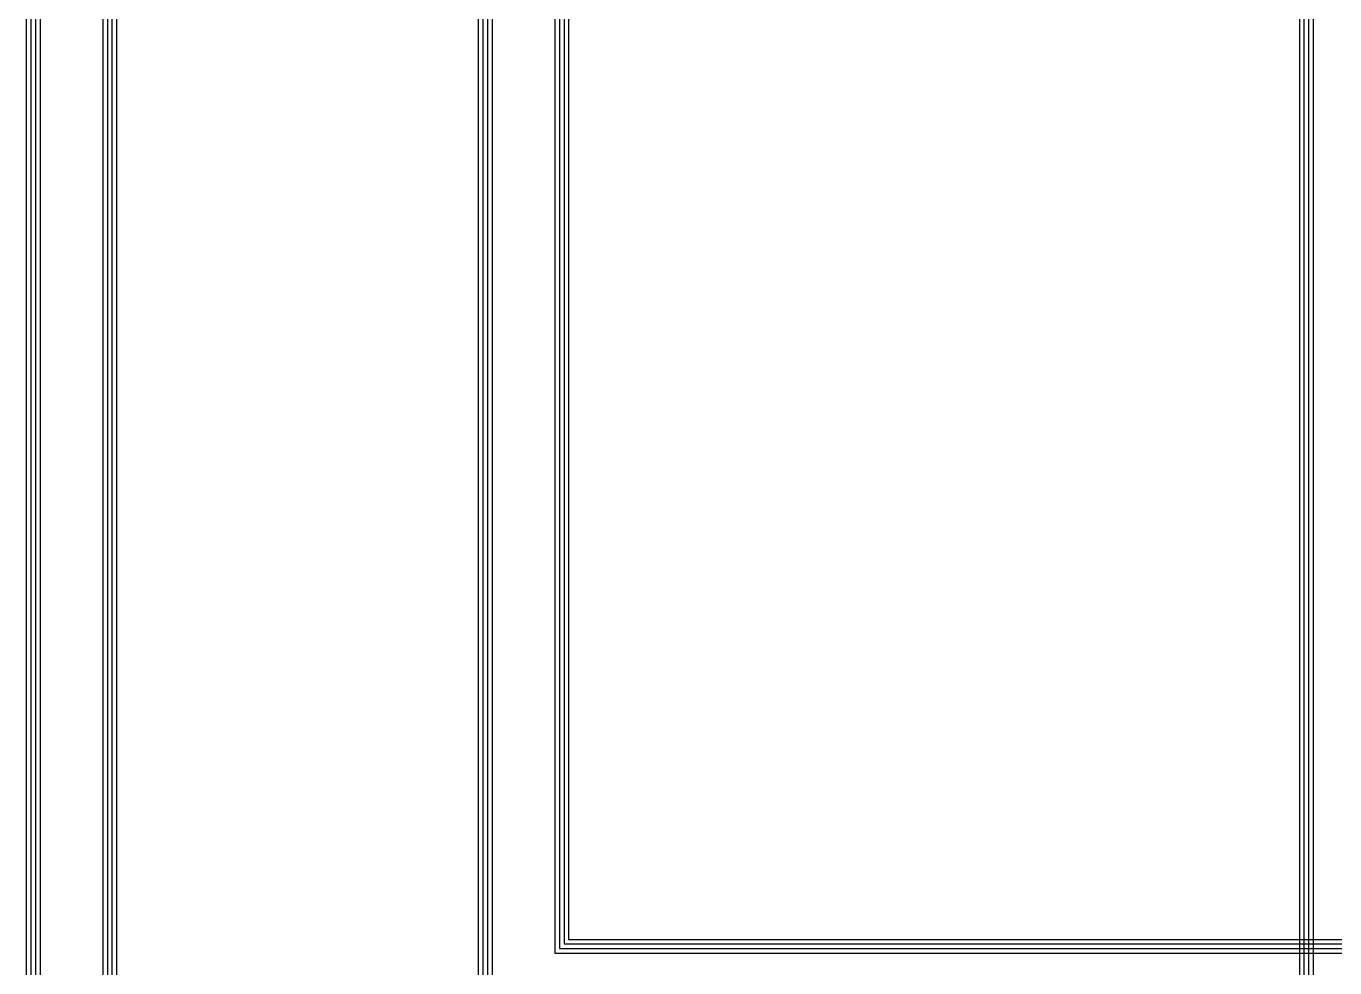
# Model space of a CAD drawing. Header units: inches. Extents: x -137 to 2243, y 16 to 894.
# Drawn here: x 218.8 to 502.7, y 341 to 545.2 of the extents above; entities that cross this region are included whole.
import ezdxf

# ---------------------------------------------------------------- set-up
doc = ezdxf.new("R2010")
doc.units = ezdxf.units.IN
doc.header["$MEASUREMENT"] = 0

msp = doc.modelspace()

# ---------------------------------------------------------------- linework, layer by layer
for p, q in [((218.78, 617.59), (218.78, 266.54)), ((219.78, 617.59), (219.78, 267.54)), ((220.78, 617.59), (220.78, 268.54)), ((221.78, 617.59), (221.78, 269.54)), ((316.86, 617.59), (316.86, 313.18)), ((317.86, 617.59), (317.86, 314.18)), ((318.86, 617.59), (318.86, 315.18)), ((319.86, 617.59), (319.86, 316.18)), ((495.04, 554.49), (495.04, 266.54)), ((496.04, 553.49), (496.04, 266.54)), ((497.04, 552.49), (497.04, 266.54)), ((498.04, 551.49), (498.04, 266.54))]:
    msp.add_line(p, q)
at = {"color": 2, "true_color": 0xf1eb1f}
for p, q in [((235.4, 617.74), (235.4, 324.9)), ((236.4, 617.74), (236.4, 325.9)), ((237.4, 617.74), (237.4, 326.9)), ((238.4, 617.74), (238.4, 327.9)), ((333.48, 617.74), (333.48, 344.16)), ((334.48, 617.74), (334.48, 345.16)), ((335.48, 617.74), (335.48, 346.16)), ((336.48, 617.74), (336.48, 347.16)), ((336.48, 347.16), (966.5, 347.16)), ((333.48, 344.16), (963.5, 344.16)), ((334.48, 345.16), (964.5, 345.16)), ((335.48, 346.16), (965.5, 346.16))]:
    msp.add_line(p, q, dxfattribs=at)

doc.saveas('drawing.dxf')
